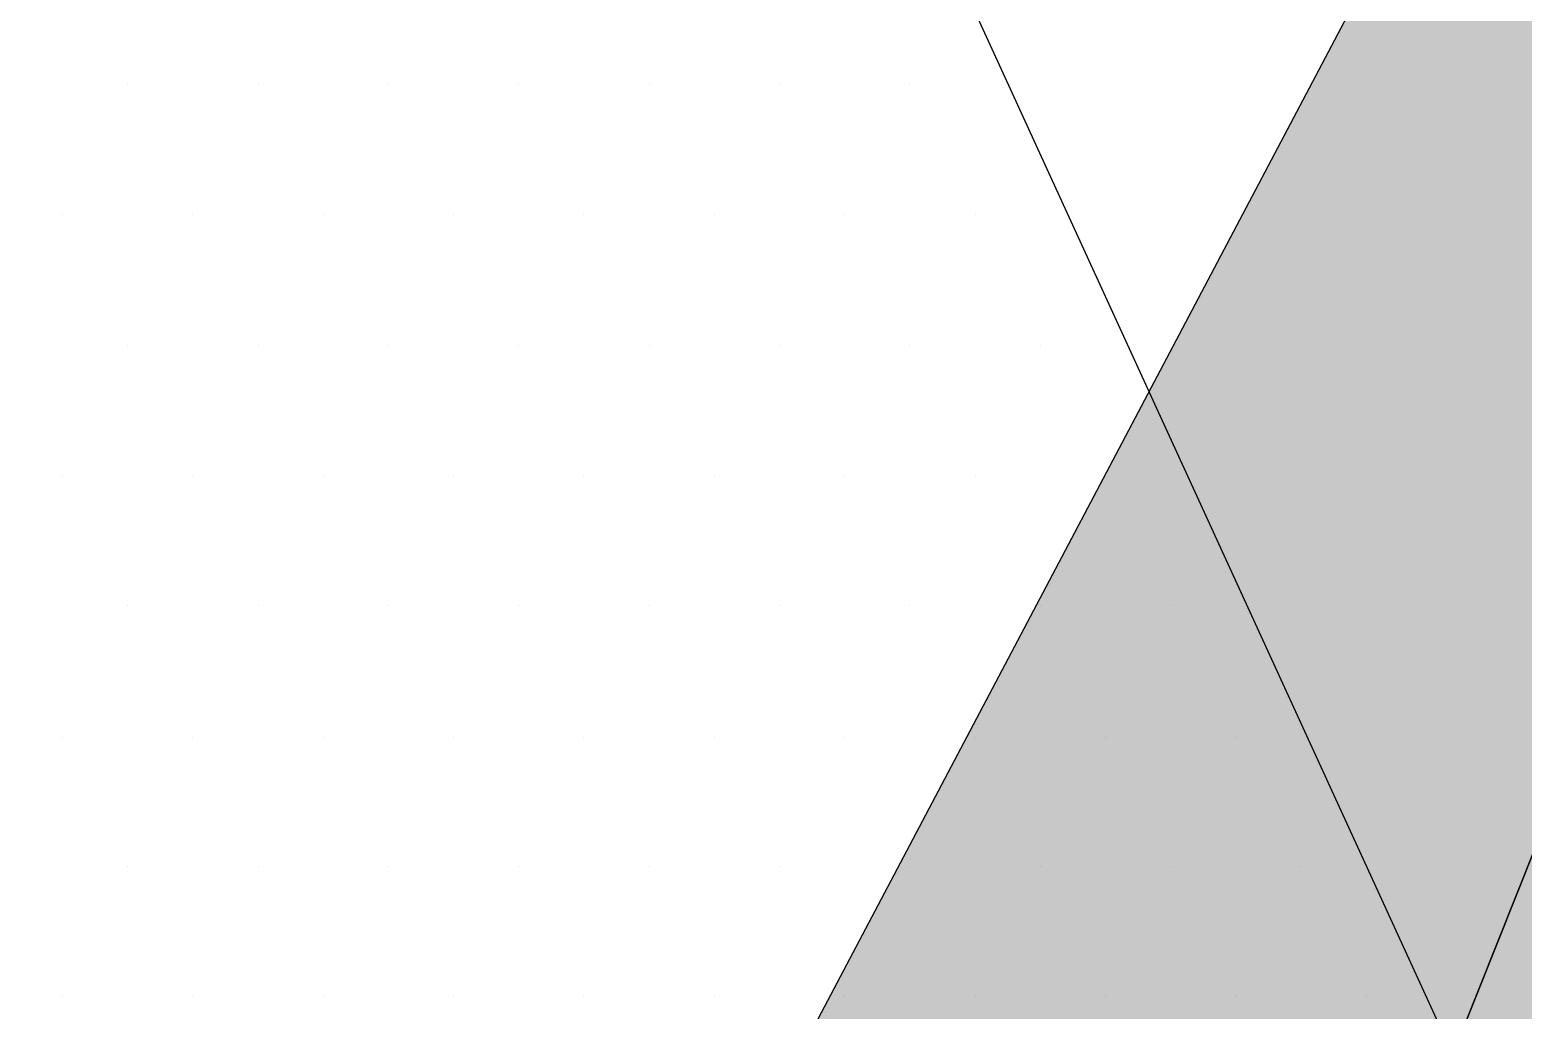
# Model space of a CAD drawing. Header units: metres. Extents: x 9606 to 9900, y 4805 to 4952.
# Drawn here: x 9832.8069 to 9832.933, y 4847.648 to 4847.7308 of the extents above; entities that cross this region are included whole.
import ezdxf

# ---------------------------------------------------------------- set-up
doc = ezdxf.new("R2010")
doc.units = ezdxf.units.M
doc.header["$LTSCALE"] = 2
for name, color, linetype in [('CARTOUCHE', 7, 'Continuous'), ('LOGO', 4, 'Continuous'), ('rosace', 7, 'Continuous')]:
    doc.layers.add(name, color=color, linetype=linetype)

# ---------------------------------------------------------------- blocks, each defined once
blk = doc.blocks.new('A$C715108E3')
at = {"layer": 'LOGO', "color": 131}
for p, q in [((-4.0114, 1.3464), (-4.0114, 1.3464)), ((-3.9196, 1.3464), (-3.9196, 1.3464)), ((-3.8281, 1.3464), (-3.8281, 1.3464)), ((-3.7363, 1.3464), (-3.7363, 1.3464)), ((-3.6444, 1.3464), (-3.6444, 1.3464)), ((-3.5526, 1.3464), (-3.5526, 1.3464)), ((-3.4611, 1.3464), (-3.4611, 1.3464)), ((-4.0571, 1.2549), (-4.0571, 1.2549)), ((-3.9659, 1.2549), (-3.9659, 1.2549)), ((-3.8738, 1.2549), (-3.8738, 1.2549)), ((-3.782, 1.2549), (-3.782, 1.2549)), ((-3.6909, 1.2549), (-3.6909, 1.2549)), ((-3.5987, 1.2549), (-3.5987, 1.2549)), ((-3.5069, 1.2549), (-3.5069, 1.2549)), ((-3.415, 1.2549), (-3.415, 1.2549)), ((-4.0114, 1.1625), (-4.0114, 1.1625)), ((-3.9196, 1.1625), (-3.9196, 1.1625)), ((-3.8281, 1.1625), (-3.8281, 1.1625)), ((-3.7363, 1.1625), (-3.7363, 1.1625)), ((-3.6444, 1.1625), (-3.6444, 1.1625)), ((-3.5526, 1.1625), (-3.5526, 1.1625)), ((-3.4611, 1.1625), (-3.4611, 1.1625)), ((-3.3693, 1.1625), (-3.3693, 1.1625)), ((-4.0571, 1.0714), (-4.0571, 1.0714)), ((-3.9659, 1.0714), (-3.9659, 1.0714)), ((-3.8738, 1.0714), (-3.8738, 1.0714)), ((-3.782, 1.0714), (-3.782, 1.0714)), ((-3.6909, 1.0714), (-3.6909, 1.0714)), ((-3.5987, 1.0714), (-3.5987, 1.0714)), ((-3.5069, 1.0714), (-3.5069, 1.0714)), ((-3.415, 1.0714), (-3.415, 1.0714)), ((-3.3236, 1.0714), (-3.3236, 1.0714)), ((-4.0114, 0.9798), (-4.0114, 0.9798)), ((-3.9196, 0.9798), (-3.9196, 0.9798)), ((-3.8281, 0.9798), (-3.8281, 0.9798)), ((-3.7363, 0.9798), (-3.7363, 0.9798)), ((-3.6444, 0.9798), (-3.6444, 0.9798)), ((-3.5526, 0.9798), (-3.5526, 0.9798)), ((-3.4611, 0.9798), (-3.4611, 0.9798)), ((-3.3693, 0.9798), (-3.3693, 0.9798)), ((-3.2775, 0.9798), (-3.2775, 0.9798)), ((-4.0571, 0.8874), (-4.0571, 0.8874)), ((-3.9659, 0.8874), (-3.9659, 0.8874)), ((-3.8738, 0.8874), (-3.8738, 0.8874)), ((-3.782, 0.8874), (-3.782, 0.8874)), ((-3.6909, 0.8874), (-3.6909, 0.8874)), ((-3.5987, 0.8874), (-3.5987, 0.8874)), ((-3.5069, 0.8874), (-3.5069, 0.8874)), ((-3.415, 0.8874), (-3.415, 0.8874)), ((-3.3236, 0.8874), (-3.3236, 0.8874)), ((-3.2318, 0.8874), (-3.2318, 0.8874)), ((-4.0114, 0.7961), (-4.0114, 0.7961)), ((-3.9196, 0.7961), (-3.9196, 0.7961)), ((-3.8281, 0.7961), (-3.8281, 0.7961)), ((-3.7363, 0.7961), (-3.7363, 0.7961)), ((-3.6444, 0.7961), (-3.6444, 0.7961)), ((-3.5526, 0.7961), (-3.5526, 0.7961)), ((-3.4611, 0.7961), (-3.4611, 0.7961)), ((-3.3693, 0.7961), (-3.3693, 0.7961)), ((-3.2775, 0.7961), (-3.2775, 0.7961)), ((-3.186, 0.7961), (-3.186, 0.7961)), ((-4.0571, 0.7047), (-4.0571, 0.7047)), ((-3.9659, 0.7047), (-3.9659, 0.7047)), ((-3.8738, 0.7047), (-3.8738, 0.7047)), ((-3.782, 0.7047), (-3.782, 0.7047)), ((-3.6909, 0.7047), (-3.6909, 0.7047)), ((-3.5987, 0.7047), (-3.5987, 0.7047)), ((-3.5069, 0.7047), (-3.5069, 0.7047)), ((-3.415, 0.7047), (-3.415, 0.7047)), ((-3.3236, 0.7047), (-3.3236, 0.7047)), ((-3.2318, 0.7047), (-3.2318, 0.7047)), ((-3.1399, 0.7047), (-3.1399, 0.7047))]:
    blk.add_line(p, q, dxfattribs=at)
blk.add_lwpolyline([(-3.7783, -7.7906), (-1.5572, -4.8561), (4.8497, -5.4935), (3.9051, -3.7588), (-0.4601, -3.2749), (1.2763, -0.8417), (0, 0), (-1.7101, -2.322), (-3.5228, 1.6324), (-4.3907, 1.9382), (-5.4878, 2.0402), (-2.8588, -3.8274), (-4.4672, -5.9198), (-4.8244, -3.2921), (-5.1561, -2.8832), (-5.6923, -1.5053), (-6.7131, -2.8584), (-7.4026, -1.3018), (-8.4999, -2.7561), (-7.811, -4.4145), (-9.1641, -6.2255)], dxfattribs=at)
blk = doc.blocks.new('A$C581E6685')
at = {"layer": 'rosace'}
for color, points in [(32, [(-39.8519, 24.2064), (-40.7961, 26.4077), (-33.3292, 40.5507)]), (40, [(-39.8519, 24.2064), (-33.3292, 40.5507), (-37.1498, 25.5201)])]:
    blk.add_hatch(color=color, dxfattribs=at).paths.add_polyline_path(points)
at = {"layer": 'rosace', "color": 32}
blk.add_lwpolyline([(-39.8519, 24.2064), (-40.7961, 26.4077), (-33.3292, 40.5507)], close=True, dxfattribs=at)
at = {"layer": 'rosace', "color": 40}
blk.add_lwpolyline([(-39.8519, 24.2064), (-33.3292, 40.5507), (-37.1498, 25.5201)], close=True, dxfattribs=at)
at = {"layer": 'CARTOUCHE'}
blk.add_blockref('A$C715108E3', (-31.6739, 36.3189), dxfattribs=at)

msp = doc.modelspace()

# ---------------------------------------------------------------- linework, layer by layer
at = {"layer": 'CARTOUCHE'}
msp.add_rational_spline([(9829.64323, 4848.05468), (9829.64323, 4845.87645), (9829.64323, 4843.69822), (9829.64323, 4842.93022), (9830.41123, 4842.93022), (9839.51909, 4842.93022), (9848.62694, 4842.93022), (9849.39494, 4842.93022), (9849.39494, 4843.69822), (9849.39494, 4845.87645), (9849.39494, 4848.05468), (9849.39494, 4848.82268), (9848.62694, 4848.82268), (9839.51909, 4848.82268), (9830.41123, 4848.82268), (9829.64323, 4848.82268), (9829.64323, 4848.05468)], [1, 1, 1, 0.707106781187, 1, 1, 1, 0.707106781187, 1, 1, 1, 0.707106781187, 1, 1, 1, 0.707106781187, 1], degree=2, knots=[0, 0, 0, 1, 1, 2.570796, 2.570796, 3.570796, 3.570796, 5.141593, 5.141593, 6.141593, 6.141593, 7.712389, 7.712389, 8.712389, 8.712389, 10.283185, 10.283185, 10.283185], dxfattribs=at)

# ---------------------------------------------------------------- block references
at = {"layer": 'CARTOUCHE', "xscale": 0.12, "yscale": 0.12, "zscale": 0.12}
msp.add_blockref('A$C581E6685', (9837.09738, 4843.20633), dxfattribs=at)

doc.saveas('drawing.dxf')
